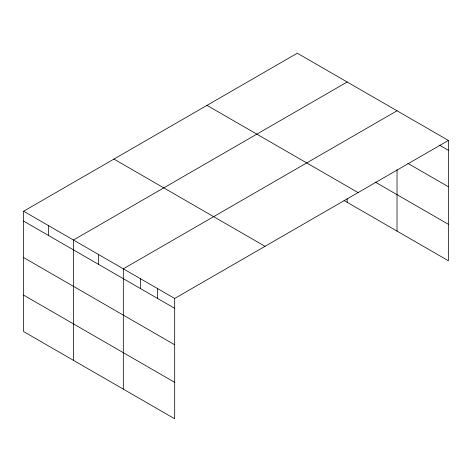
<?xml version="1.0" encoding="UTF-8"?>
<svg xmlns="http://www.w3.org/2000/svg" width="472" height="472" viewBox="0 0 472 472"><rect width="100%" height="100%" fill="white"/><g stroke="black" fill="none" stroke-linecap="round" stroke-linejoin="round"><path stroke-width="0.71" d="M448.4 140.444L297.313 53.212L23.6 211.238L23.6 331.556L174.687 418.788L174.687 298.469L448.4 140.444L448.4 260.762L344.053 200.523M347.168 81.998L73.461 240.024L73.461 360.342M397.029 110.784L123.322 268.81L123.322 389.129M439.521 145.187L448.4 150.308M407.808 163.324L448.4 186.759M375.216 182.062L448.4 224.312M206.984 105.356L358.077 192.588M113.923 159.088L265.016 246.319M23.6 211.238L174.687 298.469M23.6 221.102L174.687 308.334M23.6 257.553L174.687 344.784M23.6 295.106L174.687 382.338M397.029 169.619L397.029 231.109M347.168 198.677L347.168 202.323M157.565 288.581L157.565 298.452M140.444 278.692L140.444 288.563M98.388 254.414L98.388 264.285M48.527 225.628L48.527 235.498"/></g></svg>
